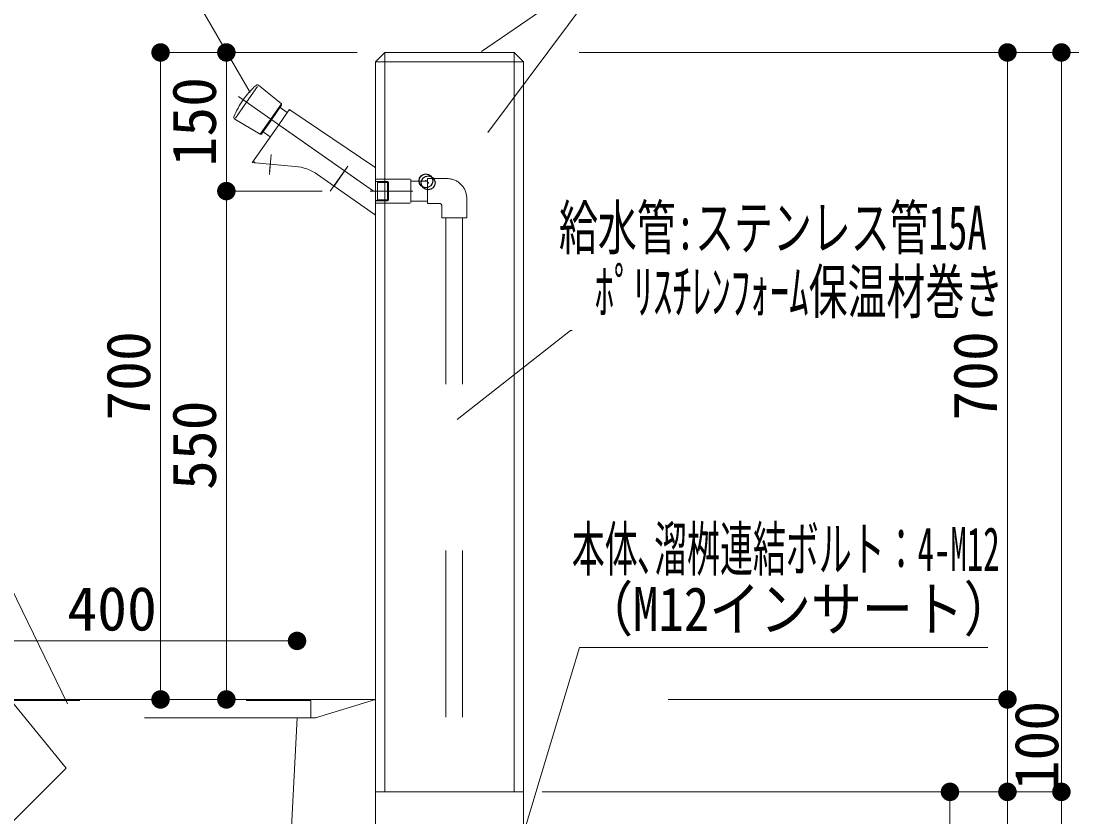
# Model space of a CAD drawing. Units: millimetres at full size, sheet at 1:30. Extents: x 19346 to 27561, y 3588 to 9188.
# Drawn here: x 22562 to 23699, y 7163 to 8024 of the extents above; entities that cross this region are included whole.
import ezdxf
from ezdxf.enums import TextEntityAlignment as Align

# ---------------------------------------------------------------- set-up
doc = ezdxf.new("R2010")
doc.units = ezdxf.units.MM
doc.header["$LTSCALE"] = 30.0003
doc.header["$PDMODE"] = 32
doc.header["$PDSIZE"] = 15
doc.linetypes.add('CHAIN_DOUBLE_DASH', pattern=[23.5, 12, -1.5, 3.5, -1.5, 3.5, -1.5])
doc.linetypes.add('DASHED_SPACED', pattern=[12, 6, -6])
for name, color, linetype, lineweight in [('1', 7, 'CHAIN_DOUBLE_DASH', 13), ('L-DIM2', 1, 'Continuous', 13), ('寸法', 1, 'Continuous', 13), ('本体', 7, 'Continuous', 13)]:
    doc.layers.add(name, color=color, linetype=linetype, lineweight=lineweight)
doc.layers.add('L-15', color=7, linetype='Continuous')
doc.styles.add('ＭＳ ゴシック', font='')
doc.styles.get('ＭＳ ゴシック').set_extended_font_data('MS Gothic')

# ---------------------------------------------------------------- blocks, each defined once
blk = doc.blocks.new('filled_dot')
at = {"color": 0, "linetype": 'Continuous', "lineweight": -2, "const_width": 1.25}
blk.add_lwpolyline([(-0.625, 0, 1), (0.625, 0, 1)], format="xyb", close=True, dxfattribs=at)

msp = doc.modelspace()

# ---------------------------------------------------------------- linework, layer by layer
at = {"layer": '1'}
msp.add_line((22830.91, 7860.95), (22832.12, 7874.8), dxfattribs=at)
at = {"layer": 'L-15'}
for p in [(23000.02, 7850.93), (23002.36, 7848.79)]:
    msp.add_point(p, dxfattribs=at)
at = {"layer": 'L-DIM2'}
for p, q in [((22610.76, 7215.43), (22396.39, 7478.43)), ((23102.24, 7134.26), (23166.08, 7346.25)), ((23166.08, 7346.25), (23607.76, 7346.25)), ((22520.7, 7125.37), (22610.76, 7215.43))]:
    msp.add_line(p, q, dxfattribs=at)
at = {"layer": '寸法'}
for p, q in [((23060.01, 7990.88), (23208.64, 8092.91)), ((23066.83, 7903.39), (23208.64, 8092.91)), ((22713.01, 7989.9), (22713.01, 7289.9)), ((22865.61, 7989.9), (22713.01, 7989.9)), ((22925.61, 7989.9), (22784.03, 7989.9)), ((22784.17, 7839.9), (22784.17, 7989.9)), ((22804.17, 7989.9), (22784.17, 7989.9)), ((23165.61, 7989.9), (23628.91, 7989.9)), ((23165.61, 7989.9), (23687.29, 7989.9)), ((23165.61, 7989.9), (23795.96, 7989.9)), ((23628.91, 7289.9), (23628.91, 7989.9)), ((23687.29, 7989.9), (23687.29, 7189.9)), ((22784.17, 7289.9), (22784.17, 7839.9)), ((22887.62, 7839.9), (22784.17, 7839.9)), ((22804.17, 7839.9), (22784.17, 7839.9)), ((22460.61, 7353.2), (22860.61, 7353.2)), ((22860.61, 7349.9), (22860.61, 7353.2)), ((23628.91, 7299.9), (23628.91, 7309.9)), ((22865.61, 7289.9), (22713.01, 7289.9)), ((22885.61, 7289.9), (22784.17, 7289.9)), ((23262.1, 7289.9), (23628.91, 7289.9)), ((23262.1, 7289.9), (23628.91, 7289.9)), ((23465.55, 7289.9), (23628.91, 7289.9)), ((23465.55, 7289.9), (23628.91, 7289.9)), ((23628.91, 7189.9), (23628.91, 7289.9)), ((23628.91, 7279.9), (23628.91, 7269.9)), ((23125.61, 7189.9), (23566.76, 7189.9)), ((23125.61, 7189.9), (23628.91, 7189.9)), ((23125.61, 7189.9), (23628.91, 7189.9)), ((23165.61, 7189.9), (23687.29, 7189.9)), ((23262.1, 7189.9), (23566.76, 7189.9)), ((23262.1, 7189.9), (23628.91, 7189.9)), ((23262.1, 7189.9), (23687.29, 7189.9)), ((23262.1, 7189.9), (23628.91, 7189.9)), ((23566.76, 7189.9), (23566.76, 6819.9)), ((23628.91, 7189.9), (23628.91, 6789.9)), ((23687.29, 7189.9), (23687.29, 6719.9))]:
    msp.add_line(p, q, dxfattribs=at)
at = {"layer": '寸法', "color": 7}
for q in [(22718.89, 7289.9), (22784.03, 7289.9)]:
    msp.add_line((22925.61, 7289.9), q, dxfattribs=at)
at = {"layer": '寸法', "color": 3}
msp.add_line((23125.61, 7189.9), (23687.29, 7189.9), dxfattribs=at)
at = {"layer": '寸法'}
for start, end in [(90, 270), (90, 270), (270, 90), (270, 90)]:
    msp.add_arc((23628.91, 7289.9), 5, start, end, dxfattribs=at)
at = {"layer": '本体'}
for p, q in [((22945.61, 7979.9), (22955.61, 7989.9)), ((22945.61, 6719.9), (22945.61, 7979.9)), ((22945.61, 7979.9), (23105.61, 7979.9)), ((22955.61, 7989.9), (23095.61, 7989.9)), ((22955.61, 7989.9), (22955.61, 7189.9)), ((23095.61, 7989.9), (23105.61, 7979.9)), ((23095.61, 7989.9), (23095.61, 7189.9)), ((23105.61, 7979.9), (23105.61, 6689.9)), ((22817.99, 7953.12), (22806.04, 7936.04)), ((22843.67, 7934.2), (22818.87, 7954.37)), ((22806.04, 7936.04), (22794.08, 7918.96)), ((22797.4, 7942.08), (22943.34, 7839.9)), ((22843.67, 7934.2), (22820.64, 7901.31)), ((22843.93, 7932.7), (22843.67, 7934.2)), ((22833.04, 7917.13), (22843.93, 7932.7)), ((22851.16, 7926.46), (22840.82, 7911.69)), ((22842.21, 7930.24), (22850, 7924.79)), ((22850.14, 7925), (22850, 7924.79)), ((22944.73, 7865.95), (22853.92, 7926.97)), ((22793.2, 7917.71), (22820.64, 7901.31)), ((22840.82, 7911.69), (22814.13, 7873.57)), ((22833.04, 7917.13), (22822.14, 7901.57)), ((22840.82, 7911.69), (22943.34, 7839.9)), ((22820.64, 7901.31), (22822.14, 7901.57)), ((22831.64, 7898.58), (22823.86, 7904.03)), ((22831.64, 7898.58), (22831.5, 7898.37)), ((22832.53, 7879.48), (22830.65, 7857.96)), ((22815.59, 7870.43), (22858.57, 7866.67)), ((22915.53, 7866.7), (22900.61, 7845.4)), ((22944.04, 7814.99), (22882.89, 7857.81)), ((22913.81, 7864.24), (22896.61, 7839.68)), ((22945.61, 7864.29), (22945.61, 7850.38)), ((22945.61, 7850.38), (22958.45, 7850.38)), ((22945.61, 7850.38), (22945.61, 7829.42)), ((22947.62, 7849.22), (22947.62, 7830.58)), ((22947.62, 7849.22), (22959.61, 7849.22)), ((22958.45, 7850.38), (22959.61, 7849.22)), ((22958.45, 7850.38), (22958.45, 7829.42)), ((22959.61, 7849.22), (22959.61, 7839.9)), ((22943.34, 7839.9), (22939.86, 7839.9)), ((22962.61, 7839.9), (22943.34, 7839.9)), ((22951.61, 7839.9), (22985.89, 7839.9)), ((22959.61, 7839.9), (22959.61, 7830.58)), ((22947.62, 7830.58), (22945.61, 7829.42)), ((22945.61, 7829.42), (22945.61, 7815.81)), ((22958.45, 7829.42), (22945.61, 7829.42)), ((22947.62, 7829.42), (22947.62, 7830.58)), ((22959.61, 7830.58), (22947.62, 7830.58)), ((22959.61, 7830.58), (22958.45, 7829.42)), ((22375.61, 7289.9), (22945.61, 7289.9)), ((22945.61, 7189.9), (23105.61, 7189.9))]:
    msp.add_line(p, q, dxfattribs=at)
at = {"layer": '本体', "linetype": 'CHAIN_DOUBLE_DASH'}
for p, q in [((22852.29, 7928.07), (22851.16, 7926.46)), ((22853.92, 7926.97), (22852.29, 7928.07)), ((22814.13, 7873.57), (22812.14, 7870.73)), ((22812.14, 7870.73), (22815.59, 7870.43)), ((22945.61, 7865.36), (22945.61, 7864.29)), ((22945.61, 7813.89), (22944.04, 7814.99)), ((22945.61, 7815.81), (22945.61, 7813.89))]:
    msp.add_line(p, q, dxfattribs=at)
at = {"layer": '本体', "linetype": 'DASHED_SPACED'}
for p, q in [((22945.61, 7852.4), (22945.61, 7827.4)), ((22946.11, 7852.9), (22983.11, 7852.9)), ((22983.61, 7852.4), (22983.61, 7827.4)), ((22983.61, 7850.75), (23001.61, 7850.75)), ((23001.61, 7826.4), (23001.61, 7853.4)), ((23022.85, 7853.4), (23001.61, 7853.4)), ((23044.11, 7810.9), (23044.11, 7832.14)), ((22946.11, 7826.9), (22983.11, 7826.9)), ((22983.61, 7829.05), (23001.61, 7829.05)), ((23015.11, 7826.4), (23001.61, 7826.4)), ((23017.11, 7810.9), (23017.11, 7824.4)), ((23044.11, 7810.9), (23017.11, 7810.9)), ((23021.61, 7810.9), (23021.61, 6818.9)), ((23039.61, 7810.9), (23039.61, 6818.9)), ((22445.61, 7288.9), (22875.62, 7288.9)), ((22875.62, 7288.9), (22875.62, 7269.9)), ((22945.61, 7289.9), (22880.61, 7269.9)), ((22875.62, 7269.9), (22445.61, 7269.9)), ((22860.61, 7269.9), (22835.61, 6769.9)), ((22880.61, 7269.9), (22860.61, 7269.9))]:
    msp.add_line(p, q, dxfattribs=at)
at = {"layer": '本体', "color": 1}
for points in [[(22809.92, 7946.43), (22740.35, 8066.73), (22738.35, 8066.73)], [(23033.76, 7592.64), (23156.28, 7689.24), (23158.28, 7689.24)], [(22612.28, 7285.2), (22435.04, 7649.86), (22433.54, 7649.86)]]:
    msp.add_lwpolyline(points, dxfattribs=at)
at = {"layer": '本体'}
for centre, radius, start, end in [((22876.04, 7887.02), 90, 131.60658, 145), ((22817.61, 7952.82), 2, 90, 131.60658), ((22817.61, 7952.82), 2, 50.87232, 90), ((22876.04, 7887.02), 90, 145, 158.39342), ((22852.8, 7925.31), 2, 56.1, 145), ((22794.23, 7919.43), 2, 158.39342, 180), ((22794.23, 7919.43), 2, 180, 239.12768), ((22815.77, 7872.42), 2, 145, 235), ((22815.77, 7872.42), 2, 235, 265), ((22854.21, 7816.86), 50, 55, 85), ((22943.61, 7864.29), 2, 0, 56.1), ((22944.61, 7815.81), 1, 235, 270), ((22944.61, 7815.81), 1, 270, 0)]:
    msp.add_arc(centre, radius, start, end, dxfattribs=at)
at = {"layer": '本体', "linetype": 'DASHED_SPACED'}
for centre, radius, start, end in [((23022.85, 7832.13), 21.27, 0, 90), ((22946.11, 7827.4), 0.5, 180, 270), ((23015.11, 7824.4), 2, 0, 90)]:
    msp.add_arc(centre, radius, start, end, dxfattribs=at)

# ---------------------------------------------------------------- block references
at = {"layer": '寸法', "xscale": 8, "yscale": 8}
for p, rotation in [((22713.01, 7989.9), 270), ((22784.17, 7989.9), 270), ((23628.91, 7989.9), 270), ((23687.29, 7989.9), 270), ((22784.17, 7839.9), 270), ((22784.17, 7839.9), 90), ((22860.61, 7353.2), 180), ((22713.01, 7289.9), 90), ((22784.17, 7289.9), 90), ((23628.91, 7289.9), 270), ((23628.91, 7289.9), 90), ((23566.76, 7189.9), 270), ((23628.91, 7189.9), 270), ((23628.91, 7189.9), 90), ((23687.29, 7189.9), 270), ((23687.29, 7189.9), 90)]:
    msp.add_blockref('filled_dot', p, dxfattribs=dict(at, rotation=rotation))

# ---------------------------------------------------------------- texts
at = {"layer": '寸法', "style": 'ＭＳ ゴシック'}
for s, p in [('150', (22749.17, 7914.9)), ('700', (22678.01, 7639.9)), ('700', (23593.91, 7639.9)), ('550', (22749.17, 7564.9)), ('100', (23660.19, 7239.9))]:
    msp.add_text(s, height=47.47, rotation=90, dxfattribs=at).set_placement(p, align=Align.MIDDLE_CENTER)
at = {"layer": '寸法', "color": 3, "style": 'ＭＳ ゴシック'}
for s, width, p in [('給水管:ステンレス管15A', 0.65, (23143.89, 7762.38)), ('ﾎﾟﾘｽﾁﾚﾝﾌｫｰﾑ保温材巻き', 0.65, (23182.47, 7693.22)), ('本体､溜桝連結ボルト：4-M12', 0.55, (23157.78, 7414.72)), ('（M12インサート）', 0.85, (23169.01, 7349.82))]:
    msp.add_text(s, height=47.47, dxfattribs=dict(at, width=width)).set_placement(p, align=Align.BOTTOM_LEFT)
at = {"layer": '寸法', "style": 'ＭＳ ゴシック'}
msp.add_text('400', height=47.47, dxfattribs=at).set_placement((22660.61, 7388.2), align=Align.MIDDLE_CENTER)

doc.saveas('drawing.dxf')
